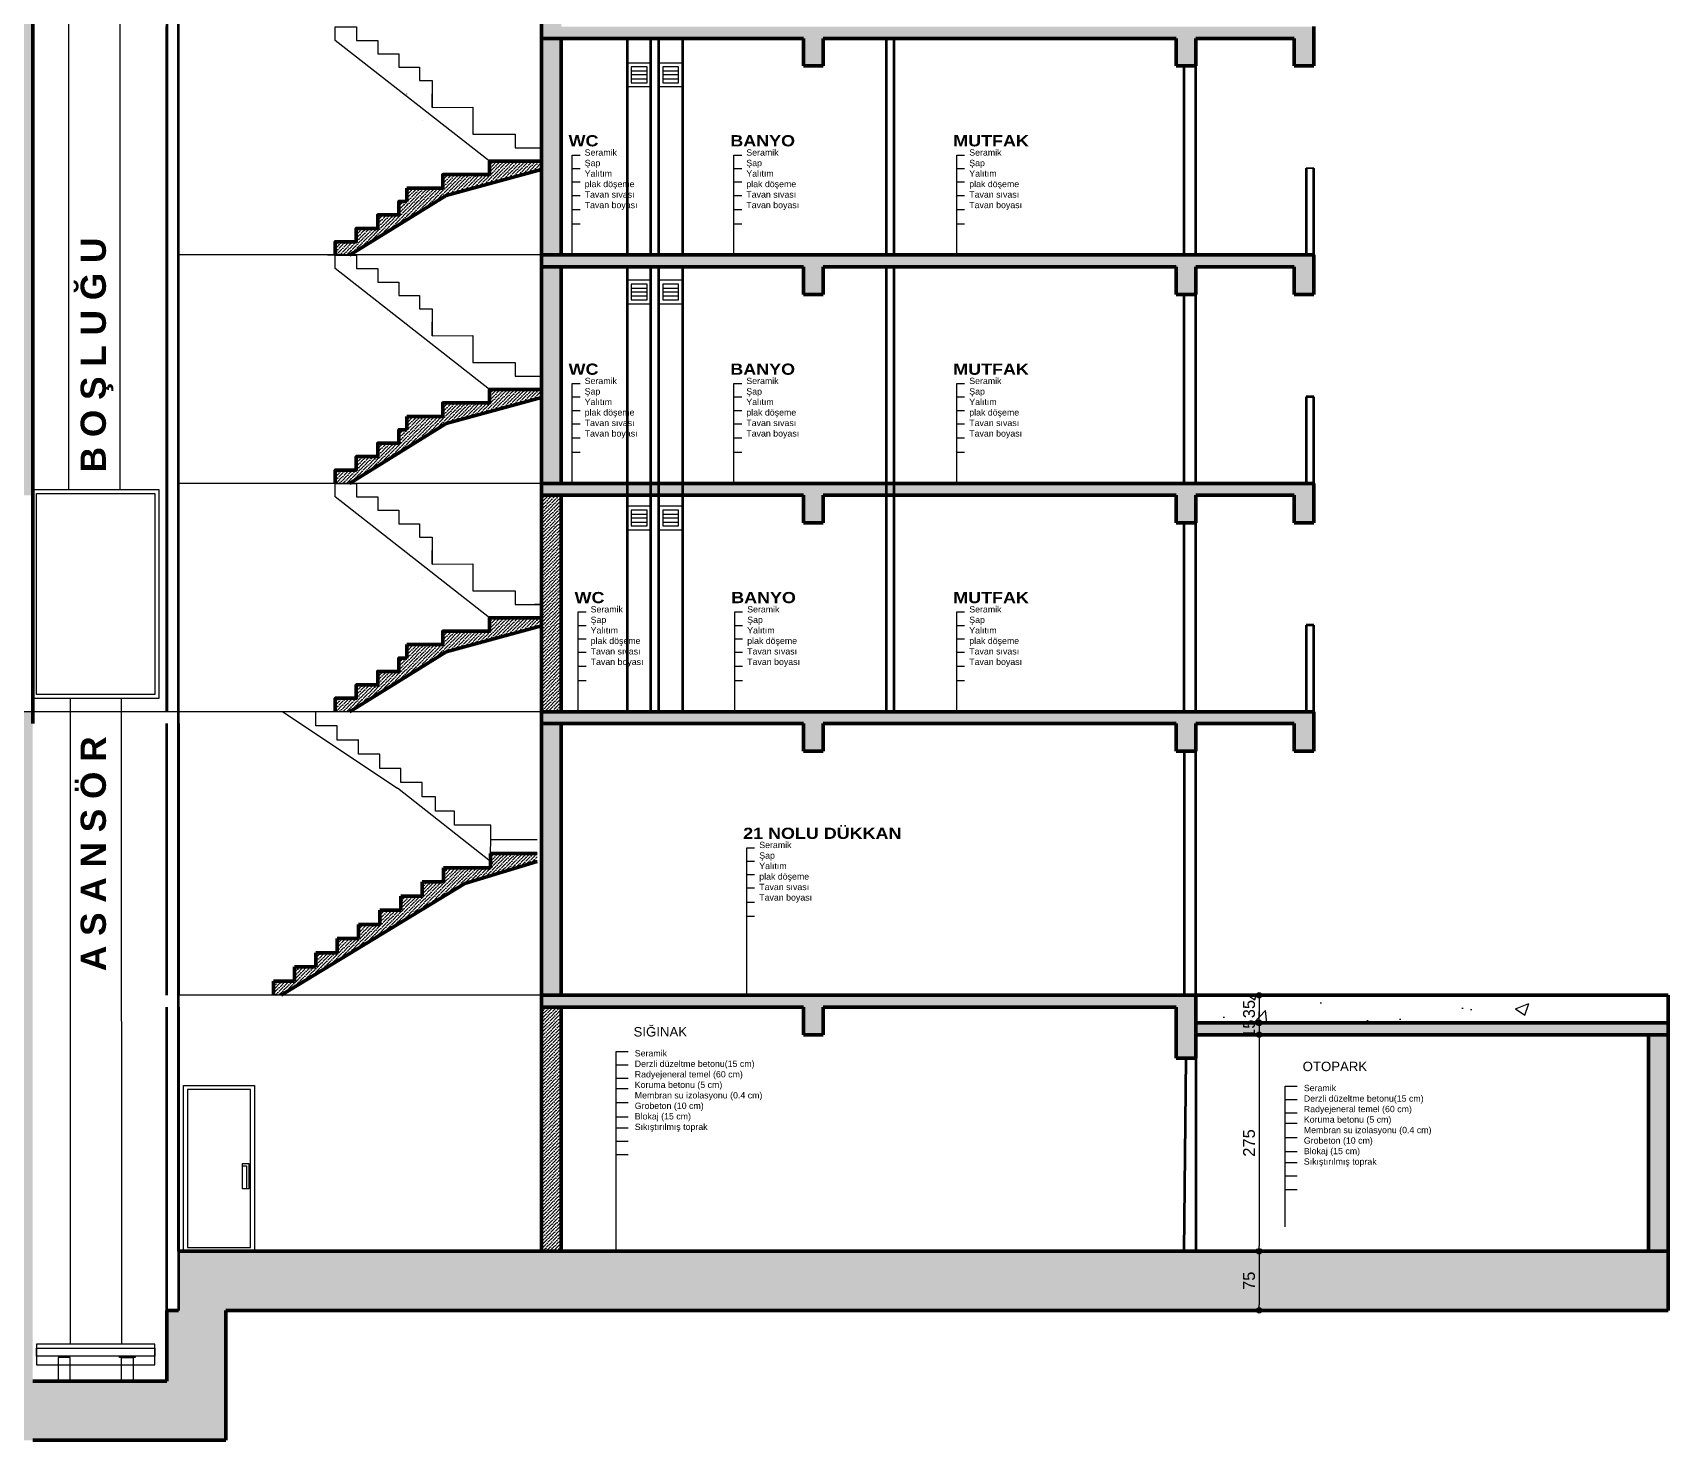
# Model space of a CAD drawing. Header units: millimetres. Extents: x 1250 to 4832, y 1604 to 4392.
# Drawn here: x 2755 to 4832, y 1604 to 3391 of the extents above; entities that cross this region are included whole.
import ezdxf

# ---------------------------------------------------------------- set-up
doc = ezdxf.new("R2010")
doc.units = ezdxf.units.MM
doc.linetypes.add('HIDDENX2', pattern=[19.05, 12.7, -6.35])
for name, color, linetype, lineweight in [('SEM_DUVAR1', 136, 'Continuous', 40), ('SEM_IC OLCU', 140, 'Continuous', 13), ('SEM_KAPI', 30, 'Continuous', 18), ('SEM_KOLON TARAMA1', 8, 'Continuous', 13), ('SEM_KOLON1', 244, 'Continuous', 60), ('SEM_MERDİVEN1', 15, 'Continuous', 13), ('SEM_TARAMA', 253, 'Continuous', 5), ('SEM_TEFRIS', 225, 'Continuous', 9), ('SEM_YAZI2', 53, 'Continuous', 9)]:
    doc.layers.add(name, color=color, linetype=linetype, lineweight=lineweight)
doc.styles.get("Standard").update_dxf_attribs({"font": 'arial.ttf'})
doc.dimstyles.new('1-50-2', dxfattribs={"dimtxt": 15, "dimasz": 7, "dimexe": 5, "dimexo": 5, "dimgap": 5, "dimtad": 1, "dimdec": 0, "dimtxsty": 'Standard', "dimblk": 'ORIGIN', "dimcen": 5, "dimdle": 7, "dimclrd": 256, "dimclre": 256, "dimclrt": 256, "dimadec": 0, "dimazin": 0, "dimtfac": 1, "dimtdec": 0, "dimtix": 1, "dimtmove": 0, "dimatfit": 3, "dimldrblk": 'ORIGIN', "dimfxl": 1, "dimlwd": -1, "dimlwe": -1, "dimarcsym": 0})
pattern_1 = [(45, (0, 345), (1.683798, 6.173926), [7.9375, -1.5875, 0, -1.5875])]
pattern_2 = [(45, (0, 289.85), (1.683798, 6.173926), [7.9375, -1.5875, 0, -1.5875])]
pattern_3 = [(45, (0, 579.7), (1.683798, 6.173926), [7.9375, -1.5875, 0, -1.5875])]

# ---------------------------------------------------------------- blocks, each defined once
blk = doc.blocks.new('_Origin')
at = {"color": 0, "linetype": 'ByBlock', "lineweight": -2}
blk.add_line((0, 0), (-1, 0), dxfattribs=at)
blk.add_circle((0, 0), 0.5, dxfattribs=at)
blk = doc.blocks.new('*D146')
at = {"layer": 'Defpoints', "color": 0, "transparency": 16777216}
for p in [(4289.2, 2169.1), (4289.2, 2134.1), (4312.3, 2134.1)]:
    blk.add_point(p, dxfattribs=at)
at = {"layer": 'SEM_IC OLCU', "transparency": 16777216}
for p, q in [((4294.2, 2169.1), (4317.3, 2169.1)), ((4312.3, 2162.1), (4312.3, 2141.1)), ((4294.2, 2134.1), (4317.3, 2134.1))]:
    blk.add_line(p, q, dxfattribs=at)
at = {"layer": 'SEM_IC OLCU', "transparency": 16777216, "xscale": 7, "yscale": 7, "zscale": 7}
for p, rotation in [((4312.3, 2169.1), 90), ((4312.3, 2134.1), 270)]:
    blk.add_blockref('_Origin', p, dxfattribs=dict(at, rotation=rotation))
at = {"layer": 'SEM_IC OLCU', "transparency": 16777216, "insert": (4299.6, 2151.6), "char_height": 15, "attachment_point": 5, "rotation": 90}
blk.add_mtext('35', dxfattribs=at)
blk = doc.blocks.new('*D147')
at = {"layer": 'Defpoints', "color": 0, "transparency": 16777216}
for p in [(4289.2, 2134.1), (4312.3, 2119.1), (4312.3, 2119.1)]:
    blk.add_point(p, dxfattribs=at)
at = {"layer": 'SEM_IC OLCU', "transparency": 16777216}
for p, q in [((4312.3, 2141.1), (4312.3, 2148.1)), ((4294.2, 2134.1), (4317.3, 2134.1)), ((4312.3, 2134.1), (4312.3, 2119.1)), ((4312.3, 2112.1), (4312.3, 2105.1))]:
    blk.add_line(p, q, dxfattribs=at)
at = {"layer": 'SEM_IC OLCU', "transparency": 16777216, "xscale": 7, "yscale": 7, "zscale": 7}
for p, rotation in [((4312.3, 2134.1), 270), ((4312.3, 2119.1), 90)]:
    blk.add_blockref('_Origin', p, dxfattribs=dict(at, rotation=rotation))
at = {"layer": 'SEM_IC OLCU', "transparency": 16777216, "insert": (4299.6, 2126.6), "char_height": 15, "attachment_point": 5, "rotation": 90}
blk.add_mtext('15', dxfattribs=at)
blk = doc.blocks.new('*D148')
at = {"layer": 'Defpoints', "color": 0, "transparency": 16777216}
for p in [(4312.3, 2119.1), (4312.3, 1844.1), (4312.3, 1844.1)]:
    blk.add_point(p, dxfattribs=at)
at = {"layer": 'SEM_IC OLCU', "transparency": 16777216}
blk.add_line((4312.3, 2112.1), (4312.3, 1851.1), dxfattribs=at)
at = {"layer": 'SEM_IC OLCU', "transparency": 16777216, "xscale": 7, "yscale": 7, "zscale": 7}
for p, rotation in [((4312.3, 2119.1), 90), ((4312.3, 1844.1), 270)]:
    blk.add_blockref('_Origin', p, dxfattribs=dict(at, rotation=rotation))
at = {"layer": 'SEM_IC OLCU', "transparency": 16777216, "insert": (4299.6, 1981.6), "char_height": 15, "attachment_point": 5, "rotation": 90}
blk.add_mtext('275', dxfattribs=at)
blk = doc.blocks.new('*D149')
at = {"layer": 'Defpoints', "color": 0, "transparency": 16777216}
for p in [(4312.3, 1844.1), (4312.3, 1769.1), (4312.3, 1769.1)]:
    blk.add_point(p, dxfattribs=at)
at = {"layer": 'SEM_IC OLCU', "transparency": 16777216}
blk.add_line((4312.3, 1837.1), (4312.3, 1776.1), dxfattribs=at)
at = {"layer": 'SEM_IC OLCU', "transparency": 16777216, "xscale": 7, "yscale": 7, "zscale": 7}
for p, rotation in [((4312.3, 1844.1), 90), ((4312.3, 1769.1), 270)]:
    blk.add_blockref('_Origin', p, dxfattribs=dict(at, rotation=rotation))
at = {"layer": 'SEM_IC OLCU', "transparency": 16777216, "insert": (4299.6, 1806.6), "char_height": 15, "attachment_point": 5, "rotation": 90}
blk.add_mtext('75', dxfattribs=at)
blk = doc.blocks.new('havalandırma kutusu')
at = {"layer": 'SEM_TEFRIS'}
for p, q in [((3514.9, 4292), (3535, 4292)), ((3535, 4287), (3515, 4287)), ((3515, 4282), (3535, 4282))]:
    blk.add_line(p, q, dxfattribs=at)
for points in [[(3510, 4272), (3540, 4272), (3540, 4302), (3510, 4302)], [(3515, 4277), (3535, 4277), (3535, 4297), (3515, 4297)]]:
    blk.add_lwpolyline(points, close=True, dxfattribs=at)

msp = doc.modelspace()

# ---------------------------------------------------------------- hatches: boundary and pattern name
at = {"layer": 'SEM_KOLON TARAMA1'}
h = msp.add_hatch(dxfattribs=at)
h.set_pattern_fill('ANSI36', color=256)
h.paths.add_polyline_path([(2754.8, 2514.1), (2729.8, 2514.1), (2729.8, 2169.1), (2754.8, 2169.1)])
h.paths.add_polyline_path([(2754.8, 2529.1), (2730, 2529.1), (1450, 2529.1), (1300, 2529.1), (1300, 2479.1), (1325, 2479.1), (1325, 2514.1), (1450, 2514.1), (1450, 2479.1), (1465, 2479.1), (1475, 2479.1), (1475, 2514.1), (2108, 2514.1), (2108, 2479.1), (2133, 2479.1), (2133, 2514.1), (2730, 2514.1), (2754.8, 2514.1)])
h.paths.add_polyline_path([(2133, 2804.1), (2754.8, 2804.1), (2754.8, 2811.1), (2754.8, 2819.1), (1450, 2819.1), (1300, 2819.1), (1300, 2769.1), (1325, 2769.1), (1325, 2804.1), (1450, 2804.1), (1450, 2769.1), (1475, 2769.1), (1475, 2804.1), (2108, 2804.1), (2108, 2769.1), (2133, 2769.1)])
h.paths.add_polyline_path([(2133, 3094.1), (2754.8, 3094.1), (2754.8, 3109.1), (1450, 3109.1), (1300, 3109.1), (1300, 3059.1), (1325, 3059.1), (1325, 3094.1), (1450, 3094.1), (1450, 3059.1), (1475, 3059.1), (1475, 3094.1), (2108, 3094.1), (2108, 3059.1), (2133, 3059.1)])
h.paths.add_polyline_path([(2133, 3384.1), (2754.8, 3384.1), (2754.8, 3399.1), (1300, 3399.1), (1300, 3349.1), (1325, 3349.1), (1325, 3384.1), (1450, 3384.1), (1450, 3349.1), (1465, 3349.1), (1475, 3349.1), (1475, 3384.1), (2108, 3384.1), (2108, 3349.1), (2133, 3349.1)])
h.paths.add_polyline_path([(2133, 3674.1), (2754.8, 3674.1), (2754.8, 3689.1), (1450, 3689.1), (1300, 3689.1), (1300, 3639.1), (1325, 3639.1), (1325, 3674.1), (1450, 3674.1), (1450, 3639.1), (1465, 3639.1), (1475, 3639.1), (1475, 3674.1), (2108, 3674.1), (2108, 3639.1), (2133, 3639.1)])
h.paths.add_polyline_path([(2133, 3964.1), (2754.8, 3964.1), (2754.8, 3979.1), (1450, 3979.1), (1300, 3979.1), (1265, 3979.1), (1265, 4059.1), (1250, 4059.1), (1250, 3979.1), (1250, 3964.1), (1300, 3964.1), (1300, 3929.1), (1325, 3929.1), (1325, 3964.1), (1450, 3964.1), (1450, 3929.1), (1465, 3929.1), (1475, 3929.1), (1475, 3964.1), (2108, 3964.1), (2108, 3929.1), (2133, 3929.1)])
h.paths.add_polyline_path([(2754.8, 3964.1), (2730, 3964.1), (2730, 3689.1), (2754.8, 3689.1)])
h.paths.add_polyline_path([(2754.8, 4069.1), (2754.9, 4069.1), (2754.8, 4084.1), (2754.9, 4084.1), (2755, 4358.1), (2755, 4363.1), (3401, 4363.1), (3401, 3979.1), (3426, 3979.1), (3426, 4328.1), (3426, 4363.1), (3441, 4363.1), (3441, 4378.1), (3426, 4378.1), (3401, 4378.1), (2715, 4378.1), (2715, 4363.1), (2730, 4363.1), (2730, 4358.1), (2730, 3979.1), (2754.8, 3979.1)])
h.paths.add_polyline_path([(2754.8, 3674.1), (2730, 3674.1), (2730, 3399.1), (2754.8, 3399.1)])
h.paths.add_polyline_path([(2754.8, 3094.1), (2730, 3094.1), (2730, 2819.1), (2754.8, 2819.1)])
h.paths.add_polyline_path([(2754.8, 3384.1), (2730, 3384.1), (2730, 3109.1), (2754.8, 3109.1)])
h.paths.add_polyline_path([(3426, 3384.1), (3401, 3384.1), (3401, 3109.1), (3426, 3109.1)])
h.paths.add_polyline_path([(3426, 3674.1), (3401, 3674.1), (3401, 3399.1), (3426, 3399.1)])
h.paths.add_polyline_path([(3426, 3094.1), (3401, 3094.1), (3401, 2819.1), (3426, 2819.1)])
h.paths.add_polyline_path([(3758.8, 3094.1), (4207, 3094.1), (4207, 3059.1), (4232, 3059.1), (4232, 3094.1), (4357, 3094.1), (4357, 3059.1), (4382, 3059.1), (4382, 3109.1), (4232, 3109.1), (3401, 3109.1), (3401, 3094.1), (3426, 3094.1), (3733.8, 3094.1), (3733.8, 3059.1), (3758.8, 3059.1)])
h.paths.add_polyline_path([(3758.8, 3384.1), (4207, 3384.1), (4207, 3349.1), (4232, 3349.1), (4232, 3384.1), (4357, 3384.1), (4357, 3349.1), (4382, 3349.1), (4382, 3399.1), (3401, 3399.1), (3401, 3384.1), (3426, 3384.1), (3733.8, 3384.1), (3733.8, 3349.1), (3758.8, 3349.1)])
h.paths.add_polyline_path([(3758.8, 2804.1), (3839, 2804.1), (3839, 2819.1), (3580, 2819.1), (3580, 2804.1), (3733.8, 2804.1), (3733.8, 2769.1), (3758.8, 2769.1)])
h.paths.add_polyline_path([(4382, 2529.1), (4232, 2529.1), (3401, 2529.1), (3401, 2514.1), (3733.8, 2514.1), (3733.8, 2479.1), (3758.8, 2479.1), (3758.8, 2514.1), (3839, 2514.1), (4207, 2514.1), (4207, 2479.1), (4232, 2479.1), (4232, 2514.1), (4357, 2514.1), (4357, 2479.1), (4382, 2479.1)])
h.paths.add_polyline_path([(3540, 2819.1), (3510, 2819.1), (3510, 2804.1), (3540, 2804.1)])
h.paths.add_polyline_path([(3580, 2819.1), (3550, 2819.1), (3550, 2804.1), (3580, 2804.1)])
h.paths.add_polyline_path([(3550, 2819.1), (3540, 2819.1), (3540, 2804.1), (3550, 2804.1)])
h.paths.add_polyline_path([(3510, 2819.1), (3401, 2819.1), (3401, 2804.1), (3510, 2804.1)])
h.paths.add_polyline_path([(4382, 2819.1), (4232, 2819.1), (3849, 2819.1), (3849, 2804.1), (4207, 2804.1), (4207, 2769.1), (4232, 2769.1), (4232, 2804.1), (4357, 2804.1), (4357, 2769.1), (4382, 2769.1)])
h.paths.add_polyline_path([(3849, 2819.1), (3839, 2819.1), (3839, 2804.1), (3849, 2804.1)])
h.paths.add_polyline_path([(4382, 3689.1), (4232, 3689.1), (3401, 3689.1), (3401, 3674.1), (3426, 3674.1), (3733.8, 3674.1), (3733.8, 3639.1), (3758.8, 3639.1), (3758.8, 3674.1), (3889.7, 3674.1), (4207, 3674.1), (4207, 3639.1), (4217, 3639.1), (4232, 3639.1), (4232, 3674.1), (4357, 3674.1), (4357, 3639.1), (4382, 3639.1)])
h.paths.add_polyline_path([(3758.8, 3964.1), (4207, 3964.1), (4207, 3929.1), (4232, 3929.1), (4232, 3964.1), (4357, 3964.1), (4357, 3929.1), (4382, 3929.1), (4382, 3964.1), (4432, 3964.1), (4432, 3979.1), (4432, 4059.1), (4417, 4059.1), (4417, 3979.1), (4382, 3979.1), (4232, 3979.1), (3401, 3979.1), (3401, 3964.1), (3733.8, 3964.1), (3733.8, 3929.1), (3758.8, 3929.1)])
h.paths.add_polyline_path([(2133, 2154.1), (2754.8, 2154.1), (2754.8, 2169.1), (2729.8, 2169.1), (1475, 2169.1), (1450, 2169.1), (1450, 2154.1), (2108, 2154.1), (2108, 2119.1), (2133, 2119.1)])
h.paths.add_polyline_path([(2754.8, 2154.1), (2729.8, 2154.1), (2729.8, 1769.1), (2754.8, 1769.1), (2754.8, 1842.9)])
h.paths.add_polyline_path([(2729.8, 1844.1), (1450, 1844.1), (1450, 1769.1), (2679.8, 1769.1), (2679.8, 1604.1), (2754.8, 1604.1), (2865, 1604.1), (3000, 1604.1), (3000, 1769.1), (3401, 1769.1), (3476, 1769.1), (4832, 1769.1), (4832, 1844.1), (4807, 1844.1), (3401, 1844.1), (2940, 1844.1), (2940, 1769.1), (2925, 1769.1), (2925, 1679.1), (2865, 1679.1), (2754.8, 1679.1), (2754.8, 1769.1), (2729.8, 1769.1)])
h.paths.add_polyline_path([(3426, 2514.1), (3401, 2514.1), (3401, 2169.1), (3426, 2169.1)])
h = msp.add_hatch(dxfattribs=at)
h.set_pattern_fill('ANSI36', color=256)
h.set_pattern_definition(pattern_3)
h.paths.add_polyline_path([(3401, 3217.8), (3401, 3228.2), (3335, 3228.2), (3335, 3211.1), (3275.6, 3211.1), (3275.6, 3194.1), (3246.1, 3194.1), (3246.1, 3177), (3219.9, 3177), (3219.9, 3160), (3193, 3160), (3193, 3142.9), (3165.8, 3142.9), (3165.8, 3125.9), (3139, 3125.9), (3139, 3108.8), (3157.2, 3108.8), (3279.7, 3184.8)])
h = msp.add_hatch(dxfattribs=at)
h.set_pattern_fill('ANSI36', color=256)
h.set_pattern_definition(pattern_3)
h.paths.add_polyline_path([(3250, 3194.1), (3246.1, 3194.1), (3230, 3194.1), (3230, 3177), (3230, 3154), (3250, 3166.4)])
h = msp.add_hatch(dxfattribs=at)
h.set_pattern_fill('ANSI36', color=256)
h.set_pattern_definition(pattern_2)
h.paths.add_polyline_path([(3401, 2928), (3401, 2938.3), (3335, 2938.3), (3335, 2921.3), (3275.6, 2921.3), (3275.6, 2904.2), (3246.1, 2904.2), (3246.1, 2887.2), (3219.9, 2887.2), (3219.9, 2870.1), (3193, 2870.1), (3193, 2853.1), (3165.8, 2853.1), (3165.8, 2836), (3139, 2836), (3139, 2819), (3157.2, 2819), (3279.7, 2895)])
h = msp.add_hatch(dxfattribs=at)
h.set_pattern_fill('ANSI36', color=256)
h.set_pattern_definition(pattern_2)
h.paths.add_polyline_path([(3250, 2904.2), (3246.1, 2904.2), (3230, 2904.2), (3230, 2887.2), (3230, 2864.1), (3250, 2876.5)])
h = msp.add_hatch(dxfattribs=at)
h.set_pattern_fill('ANSI36', color=256)
h.paths.add_polyline_path([(3426, 2804.1), (3401, 2804.1), (3401, 2529.1), (3426, 2529.1)])
h = msp.add_hatch(dxfattribs=at)
h.set_pattern_fill('ANSI36', color=256)
h.paths.add_polyline_path([(3401, 2638.1), (3401, 2648.5), (3335, 2648.5), (3335, 2631.4), (3275.6, 2631.4), (3275.6, 2614.4), (3246.1, 2614.4), (3246.1, 2597.3), (3219.9, 2597.3), (3219.9, 2580.3), (3193, 2580.3), (3193, 2563.2), (3165.8, 2563.2), (3165.8, 2546.2), (3139, 2546.2), (3139, 2529.1), (3157.2, 2529.1), (3279.7, 2605.1)])
h = msp.add_hatch(dxfattribs=at)
h.set_pattern_fill('ANSI36', color=256)
h.paths.add_polyline_path([(3250, 2614.4), (3246.1, 2614.4), (3230, 2614.4), (3230, 2597.3), (3230, 2574.3), (3250, 2586.7)])
h = msp.add_hatch(dxfattribs=at)
h.set_pattern_fill('ANSI36', color=256)
h.paths.add_polyline_path([(3395.4, 2339.1), (3395.4, 2349.1), (3336.3, 2349.1), (3336.3, 2331.1), (3290.5, 2331.1), (3290.5, 2303.2), (3303.5, 2311.1)])
h.paths.add_polyline_path([(3290.5, 2331.1), (3276.5, 2331.1), (3276.5, 2313.1), (3249.5, 2313.1), (3249.5, 2295.1), (3222.5, 2295.1), (3222.5, 2277.1), (3195.5, 2277.1), (3195.5, 2259.1), (3168.5, 2259.1), (3168.5, 2241.1), (3141.5, 2241.1), (3141.5, 2223.1), (3114.5, 2223.1), (3114.5, 2205.1), (3087.5, 2205.1), (3087.5, 2187.1), (3060.5, 2187.1), (3060.5, 2169.1), (3070.5, 2169.1), (3290.5, 2303.2)])
h = msp.add_hatch(dxfattribs=at)
h.set_pattern_fill('ANSI36', color=256)
h.set_pattern_definition(pattern_1)
h.paths.add_polyline_path([(4232, 2169.1), (4207, 2169.1), (3426, 2169.1), (3426, 2154.1), (3733.8, 2154.1), (3733.8, 2119.1), (3758.8, 2119.1), (3758.8, 2154.1), (4207, 2154.1), (4207, 2089.1), (4232, 2089.1), (4232, 2154.1)])
h.paths.add_polyline_path([(3426, 2169.1), (3401, 2169.1), (3401, 2154.1), (3426, 2154.1)])
h = msp.add_hatch(dxfattribs=at)
h.set_pattern_fill('ANSI36', color=256)
h.set_pattern_definition(pattern_1)
h.paths.add_polyline_path([(4832, 2134.1), (4807, 2134.1), (4232, 2134.1), (4232, 2119.1), (4832, 2119.1)])
h.paths.add_polyline_path([(4832, 2119.1), (4807, 2119.1), (4807, 1844.1), (4832, 1844.1)])
h.paths.add_polyline_path([(1475, 2154.1), (1450, 2154.1), (1450, 1844.1), (1475, 1844.1)])
h = msp.add_hatch(dxfattribs=at)
h.set_pattern_fill('ANSI36', color=256)
h.paths.add_polyline_path([(3426, 2154.1), (3401, 2154.1), (3401, 1844.1), (3426, 1844.1)])
at = {"layer": 'SEM_TARAMA', "linetype": 'HIDDENX2', "transparency": 33554633}
h = msp.add_hatch(dxfattribs=at)
h.set_pattern_fill('AR-CONC', color=256, scale=0.94)
h.set_pattern_definition([(50, (0, 345), (171.2536, -14.9827), [17.907, -196.977]), (355, (0, 345), (-33.129, 179.5934), [14.3256, -157.582]), (100.4514, (14.27, 343.75), (138.125, 164.6107), [15.2186, -167.405]), (46.184, (0, 392.75), (254.814, -39.52), [26.86, -295.466]), (96.6356, (21.23, 389.46), (223.16, 232.58), [22.828, -251.107]), (351.184, (0, 392.75), (223.16, 232.58), [21.488, -236.372]), (21, (23.88, 380.81), (142.5175, -96.1293), [17.907, -196.977]), (326, (23.88, 380.81), (58.094, 173.1367), [14.3256, -157.5816]), (71.4514, (35.75, 372.8), (200.6114, 77.0074), [15.2186, -167.4045]), (37.5, (0, 345), (2.9033, 79.48174), [0, -155.6715, 0, -159.9692, 0, -158.1785]), (7.5, (0, 345), (62.8105, 94.1697), [0, -91.2063, 0, -152.0901, 0, -60.2869]), (327.5, (-53.243, 345), (127.45516, -5.385), [0, -59.69, 0, -186.2328, 0, -247.1166]), (317.5, (-77.12, 345), (139.2414, 23.901), [0, -77.597, 0, -123.6777, 0, -175.4886])])
h.paths.add_polyline_path([(4232, 2169.1), (4232, 2134.1), (4807, 2134.1), (4832, 2134.1), (4832, 2169.1)])

# ---------------------------------------------------------------- linework, layer by layer
for p, q in [((4382, 3219.1), (4372, 3219.1)), ((2925, 1769.1), (2940, 1769.1)), ((2940, 1769.1), (2925, 1769.1)), ((2925, 1769.1), (2940, 1769.1)), ((2925, 1769.1), (2940, 1769.1)), ((3401, 1769.1), (3426, 1769.1))]:
    msp.add_line(p, q)
at = {"layer": 'SEM_DUVAR1'}
for p, q in [((2925, 4363.1), (2925, 2529.1)), ((2940, 2529.1), (2940, 4363.1)), ((2925, 2529.1), (2925, 3399.1)), ((2925, 3109.1), (2925, 3384.1)), ((2940, 3109.1), (2940, 3384.1)), ((3510, 3109.1), (3510, 3384.1)), ((3540, 3109.1), (3540, 3384.1)), ((3550, 3109.1), (3550, 3384.1)), ((3580, 3384.1), (3580, 3109.1)), ((3839, 3109.1), (3839, 3384.1)), ((3849, 3109.1), (3849, 3384.1)), ((4217, 3109.1), (4217, 3349.1)), ((4232, 3109.1), (4232, 3349.1)), ((4372, 3219.1), (4372, 3109.1)), ((4382, 3109.1), (4382, 3219.1)), ((2925, 2819.1), (2925, 3094.1)), ((2940, 2819.1), (2940, 3094.1)), ((3510, 2529.1), (3510, 3094.1)), ((3540, 2529.1), (3540, 3094.1)), ((3550, 2529.1), (3550, 3094.1)), ((3580, 3094.1), (3580, 2529.1)), ((3839, 2529.1), (3839, 3094.1)), ((3849, 2529.1), (3849, 3094.1)), ((4217, 2819.1), (4217, 3059.1)), ((4232, 2819.1), (4232, 3059.1)), ((4382, 2929.1), (4372, 2929.1)), ((4372, 2929.1), (4372, 2819.1)), ((4382, 2819.1), (4382, 2929.1)), ((2925, 2529.1), (2925, 2804.1)), ((2940, 2529.1), (2940, 2804.1)), ((4217, 2529.1), (4217, 2769.1)), ((4232, 2529.1), (4232, 2769.1)), ((4382, 2639.1), (4372, 2639.1)), ((4372, 2639.1), (4372, 2529.1)), ((4382, 2529.1), (4382, 2639.1)), ((2925, 2169.1), (2925, 2514.1)), ((2940, 1844.1), (2940, 2529.1)), ((2940, 2514.1), (2940, 2169.1)), ((4217, 2479.1), (4217, 2169.1)), ((4232, 2169.1), (4232, 2479.1)), ((2925, 1769.1), (2925, 2154.1)), ((2940, 2154.1), (2940, 1769.1)), ((2940, 2154.1), (2940, 1769.1)), ((4807, 2119.1), (4807, 1844.1)), ((4217, 1844.1), (4219.5, 2089.1)), ((4232, 2089.1), (4232, 1844.1))]:
    msp.add_line(p, q, dxfattribs=at)
at = {"layer": 'SEM_KAPI', "elevation": 0}
for points in [[(3036.4, 1844.1), (2946.4, 1844.1), (2946.4, 2054.4), (3036.4, 2054.4)], [(3031.4, 1849.1), (3031.4, 2049.4), (2951.4, 2049.4), (2951.4, 1849.1)], [(3029.4, 1923.4), (3021.4, 1923.4), (3021.4, 1955.4), (3029.4, 1955.4)]]:
    msp.add_lwpolyline(points, close=True, dxfattribs=at)
msp.add_lwpolyline([(3021.4, 1952.4), (3026.4, 1952.4), (3026.4, 1923.4)], dxfattribs=at)
at = {"layer": 'SEM_KOLON1'}
for p, q in [((3401, 4363.1), (3401, 2514.1)), ((2754.8, 3979.1), (2754.8, 2529.1)), ((4382, 3399.1), (4382, 3349.1)), ((3733.8, 3384.1), (3401, 3384.1)), ((3401, 3109.1), (3401, 3384.1)), ((3426, 3109.1), (3426, 3384.1)), ((3733.8, 3384.1), (3733.8, 3349.1)), ((4207, 3384.1), (3758.8, 3384.1)), ((3758.8, 3349.1), (3758.8, 3384.1)), ((4207, 3349.1), (4207, 3384.1)), ((4232, 3384.1), (4232, 3349.1)), ((4357, 3384.1), (4232, 3384.1)), ((4357, 3349.1), (4357, 3384.1)), ((3733.8, 3349.1), (3758.8, 3349.1)), ((4232, 3349.1), (4207, 3349.1)), ((4232, 3349.1), (4217, 3349.1)), ((4382, 3349.1), (4357, 3349.1)), ((3279.7, 3184.8), (3401, 3217.8)), ((3157.2, 3108.8), (3279.7, 3184.8)), ((3246.1, 3194.1), (3230, 3194.1)), ((3230, 3194.1), (3230, 3177)), ((3401, 3109.1), (4232, 3109.1)), ((4232, 3109.1), (4382, 3109.1)), ((4382, 3109.1), (4382, 3059.1)), ((3733.8, 3094.1), (3401, 3094.1)), ((3401, 2819.1), (3401, 3094.1)), ((3426, 2819.1), (3426, 3094.1)), ((3733.8, 3094.1), (3733.8, 3059.1)), ((4207, 3094.1), (3758.8, 3094.1)), ((3758.8, 3059.1), (3758.8, 3094.1)), ((4207, 3059.1), (4207, 3094.1)), ((4232, 3094.1), (4232, 3059.1)), ((4357, 3094.1), (4232, 3094.1)), ((4357, 3059.1), (4357, 3094.1)), ((3733.8, 3059.1), (3758.8, 3059.1)), ((4232, 3059.1), (4207, 3059.1)), ((4232, 3059.1), (4217, 3059.1)), ((4382, 3059.1), (4357, 3059.1)), ((3279.7, 2895), (3401, 2928)), ((3157.2, 2819), (3279.7, 2895)), ((3246.1, 2904.2), (3230, 2904.2)), ((3230, 2904.2), (3230, 2887.2)), ((3401, 2819.1), (4232, 2819.1)), ((3733.8, 2804.1), (3401, 2804.1)), ((3401, 2529.1), (3401, 2804.1)), ((3426, 2529.1), (3426, 2804.1)), ((3733.8, 2804.1), (3733.8, 2769.1)), ((4207, 2804.1), (3758.8, 2804.1)), ((3758.8, 2769.1), (3758.8, 2804.1)), ((4207, 2769.1), (4207, 2804.1)), ((4232, 2819.1), (4382, 2819.1)), ((4232, 2804.1), (4232, 2769.1)), ((4357, 2804.1), (4232, 2804.1)), ((4357, 2769.1), (4357, 2804.1)), ((4382, 2819.1), (4382, 2769.1)), ((3733.8, 2769.1), (3758.8, 2769.1)), ((4232, 2769.1), (4207, 2769.1)), ((4382, 2769.1), (4357, 2769.1)), ((3279.7, 2605.1), (3401, 2638.1)), ((3157.2, 2529.1), (3279.7, 2605.1)), ((3246.1, 2614.4), (3230, 2614.4)), ((3230, 2614.4), (3230, 2597.3)), ((2754.8, 2529.1), (2754.8, 2514.1)), ((3401, 2529.1), (4232, 2529.1)), ((3401, 2529.1), (3401, 1844.1)), ((3733.8, 2514.1), (3401, 2514.1)), ((3401, 2169.1), (3401, 2514.1)), ((3426, 2514.1), (3426, 2169.1)), ((3550, 2514.1), (3733.8, 2514.1)), ((3733.8, 2514.1), (3733.8, 2479.1)), ((4207, 2514.1), (3758.8, 2514.1)), ((3758.8, 2479.1), (3758.8, 2514.1)), ((3758.8, 2514.1), (3839, 2514.1)), ((4207, 2479.1), (4207, 2514.1)), ((4232, 2529.1), (4382, 2529.1)), ((4232, 2514.1), (4232, 2479.1)), ((4357, 2514.1), (4232, 2514.1)), ((4357, 2479.1), (4357, 2514.1)), ((4382, 2529.1), (4382, 2479.1)), ((3733.8, 2479.1), (3758.8, 2479.1)), ((4232, 2479.1), (4207, 2479.1)), ((4232, 2479.1), (4217, 2479.1)), ((4382, 2479.1), (4357, 2479.1)), ((3336.3, 2331.1), (3336.3, 2349.1)), ((3336.3, 2331.1), (3336.3, 2349.1)), ((3336.3, 2349.1), (3395.4, 2349.1)), ((3276.5, 2313.1), (3276.5, 2331.1)), ((3276.5, 2313.1), (3276.5, 2331.1)), ((3276.5, 2331.1), (3336.3, 2331.1)), ((3395.4, 2339.1), (3303.5, 2311.1)), ((3070.5, 2169.1), (3303.5, 2311.1)), ((3249.5, 2295.1), (3249.5, 2313.1)), ((3249.5, 2295.1), (3249.5, 2313.1)), ((3249.5, 2313.1), (3276.5, 2313.1)), ((3222.5, 2277.1), (3222.5, 2295.1)), ((3222.5, 2277.1), (3222.5, 2295.1)), ((3222.5, 2295.1), (3249.5, 2295.1)), ((3195.5, 2259.1), (3195.5, 2277.1)), ((3195.5, 2259.1), (3195.5, 2277.1)), ((3195.5, 2277.1), (3222.5, 2277.1)), ((3168.5, 2241.1), (3168.5, 2259.1)), ((3168.5, 2241.1), (3168.5, 2259.1)), ((3168.5, 2259.1), (3195.5, 2259.1)), ((3114.5, 2205.1), (3114.5, 2223.1)), ((3114.5, 2205.1), (3114.5, 2223.1)), ((3114.5, 2223.1), (3141.5, 2223.1)), ((3141.5, 2223.1), (3141.5, 2241.1)), ((3141.5, 2223.1), (3141.5, 2241.1)), ((3141.5, 2241.1), (3168.5, 2241.1)), ((3087.5, 2187.1), (3087.5, 2205.1)), ((3087.5, 2205.1), (3114.5, 2205.1)), ((3060.5, 2169.1), (3060.5, 2187.1)), ((3060.5, 2187.1), (3087.5, 2187.1)), ((4207, 2169.1), (3401, 2169.1)), ((3401, 2169.1), (3401, 2154.1)), ((4207, 2169.1), (4232, 2169.1)), ((4232, 2169.1), (4232, 2154.1)), ((4232, 2169.1), (4232, 2134.1)), ((4232, 2169.1), (4832, 2169.1)), ((4832, 2169.1), (4832, 2134.1)), ((3401, 1844.1), (3401, 2154.1)), ((3401, 2154.1), (3733.8, 2154.1)), ((3426, 2154.1), (3426, 1844.1)), ((3733.8, 2119.1), (3733.8, 2154.1)), ((4207, 2154.1), (3758.8, 2154.1)), ((3758.8, 2154.1), (3758.8, 2119.1)), ((4207, 2089.1), (4207, 2154.1)), ((4232, 2154.1), (4232, 2089.1)), ((3758.8, 2119.1), (3733.8, 2119.1)), ((4232, 2134.1), (4807, 2134.1)), ((4232, 2134.1), (4232, 2119.1)), ((4232, 2119.1), (4832, 2119.1)), ((4807, 2134.1), (4832, 2134.1)), ((4807, 1844.1), (4807, 2119.1)), ((4832, 2134.1), (4832, 2119.1)), ((4832, 2119.1), (4832, 1844.1)), ((4232, 2089.1), (4207, 2089.1)), ((2940, 1844.1), (3426, 1844.1)), ((4832, 1844.1), (3401, 1844.1)), ((4832, 1844.1), (4807, 1844.1)), ((4832, 1769.1), (4832, 1844.1)), ((2925, 1769.1), (2925, 1679.1)), ((2940, 1769.1), (2925, 1769.1)), ((3000, 1769.1), (3401, 1769.1)), ((3000, 1769.1), (3000, 1604.1)), ((3476, 1769.1), (3401, 1769.1)), ((3476, 1769.1), (4832, 1769.1)), ((2865, 1679.1), (2754.8, 1679.1)), ((2925, 1679.1), (2865, 1679.1)), ((2865, 1604.1), (2754.8, 1604.1)), ((3000, 1604.1), (2865, 1604.1))]:
    msp.add_line(p, q, dxfattribs=at)
for points in [[(3246.1, 3194.1), (3275.6, 3194.1), (3275.6, 3211.1), (3335, 3211.1), (3335, 3228.2), (3401, 3228.2)], [(3139, 3108.8), (3139, 3125.9), (3165.8, 3125.9), (3165.8, 3142.9), (3193, 3142.9), (3193, 3160), (3219.9, 3160), (3219.9, 3177), (3230, 3177)], [(3246.1, 2904.2), (3275.6, 2904.2), (3275.6, 2921.3), (3335, 2921.3), (3335, 2938.3), (3401, 2938.3)], [(3139, 2819), (3139, 2836), (3165.8, 2836), (3165.8, 2853.1), (3193, 2853.1), (3193, 2870.1), (3219.9, 2870.1), (3219.9, 2887.2), (3230, 2887.2)], [(3246.1, 2614.4), (3275.6, 2614.4), (3275.6, 2631.4), (3335, 2631.4), (3335, 2648.5), (3401, 2648.5)], [(3139, 2529.1), (3139, 2546.2), (3165.8, 2546.2), (3165.8, 2563.2), (3193, 2563.2), (3193, 2580.3), (3219.9, 2580.3), (3219.9, 2597.3), (3230, 2597.3)]]:
    msp.add_lwpolyline(points, dxfattribs=at)
at = {"layer": 'SEM_MERDİVEN1'}
for p, q in [((3139, 3381.6), (3139, 3398.7)), ((3335, 3228.2), (3139, 3381.6)), ((3193, 3347.5), (3193, 3347.5)), ((3230, 3313.4), (3230, 3313.6)), ((3230, 3313.4), (3230, 3313.6)), ((3262.3, 3313.6), (3262.3, 3296.4)), ((3262.3, 3296.4), (3262.3, 3313.6)), ((3262.3, 3296.4), (3313.7, 3296.6)), ((3313.7, 3296.6), (3313.8, 3262.3)), ((3250, 3279.3), (3250, 3279.4)), ((3313.8, 3262.3), (3367.7, 3262.3)), ((3367.7, 3262.3), (3367.7, 3245.2)), ((3367.7, 3245.2), (3401, 3245.2)), ((3246.1, 3194.1), (3230, 3194.1)), ((3230, 3194.1), (3230, 3177)), ((3401, 3109.1), (2940, 3109.1)), ((3139, 3108.8), (3129, 3108.8)), ((3129, 3108.8), (3129, 3108.8)), ((3139, 3091.8), (3139, 3108.8)), ((3335, 2938.3), (3139, 3091.8)), ((3193, 3057.7), (3193, 3057.7)), ((3230, 3023.6), (3230, 3023.7)), ((3230, 3023.6), (3230, 3023.7)), ((3262.3, 3023.7), (3262.3, 3006.6)), ((3262.3, 3006.6), (3262.3, 3023.7)), ((3262.3, 3006.6), (3313.7, 3006.8)), ((3313.7, 3006.8), (3313.8, 2972.4)), ((3250, 2989.5), (3250, 2989.5)), ((3313.8, 2972.4), (3367.7, 2972.4)), ((3367.7, 2972.4), (3367.7, 2955.4)), ((3367.7, 2955.4), (3401, 2955.4)), ((3246.1, 2904.2), (3230, 2904.2)), ((3230, 2904.2), (3230, 2887.2)), ((3401, 2819.1), (2940, 2819.1)), ((3139, 2819), (3129, 2819)), ((3129, 2819), (3129, 2819)), ((3139, 2801.9), (3139, 2819)), ((3335, 2648.5), (3139, 2801.9)), ((3193, 2767.8), (3193, 2767.8)), ((3230, 2733.7), (3230, 2733.9)), ((3230, 2733.7), (3230, 2733.9)), ((3262.3, 2733.9), (3262.3, 2716.7)), ((3262.3, 2716.7), (3262.3, 2733.9)), ((3262.3, 2716.7), (3313.7, 2716.9)), ((3313.7, 2716.9), (3313.8, 2682.6)), ((3250, 2699.6), (3250, 2699.7)), ((3313.8, 2682.6), (3367.7, 2682.6)), ((3367.7, 2682.6), (3367.7, 2665.5)), ((3367.7, 2665.5), (3401, 2665.5)), ((3401, 2665.5), (3392, 2665.5)), ((3401, 2648.5), (3401, 2665.5)), ((3401, 2648.5), (3335, 2648.5)), ((3246.1, 2614.4), (3230, 2614.4)), ((3230, 2614.4), (3230, 2597.3)), ((3426, 2529.1), (2730, 2529.1)), ((3072.5, 2529.1), (3218.2, 2432)), ((3114.5, 2529.1), (3087.5, 2529.1)), ((3114.5, 2511.1), (3114.5, 2529.1)), ((3141.5, 2511.1), (3114.5, 2511.1)), ((3141.5, 2493.1), (3141.5, 2511.1)), ((3168.5, 2493.1), (3141.5, 2493.1)), ((3168.5, 2475.1), (3168.5, 2494.1)), ((3168.5, 2475.1), (3168.5, 2493.1)), ((3195.5, 2475.1), (3168.5, 2475.1)), ((3195.5, 2457.1), (3195.5, 2475.1)), ((3222.5, 2457.1), (3195.5, 2457.1)), ((3222.5, 2439.1), (3222.5, 2457.1)), ((3336.3, 2339.1), (3218.2, 2432)), ((3249.5, 2439.1), (3222.5, 2439.1)), ((3249.5, 2421.1), (3249.5, 2439.1)), ((3266.5, 2421.1), (3249.5, 2421.1)), ((3266.5, 2403.1), (3266.5, 2421.1)), ((3290.5, 2403.1), (3266.5, 2403.1)), ((3290.5, 2385.1), (3290.5, 2403.1)), ((3336.5, 2385.1), (3290.5, 2385.1)), ((3336.5, 2367.1), (3336.5, 2385.1)), ((3336.5, 2367.1), (3336.5, 2385.1)), ((3336.3, 2349.1), (3336.5, 2367.1)), ((3336.5, 2367.1), (3395.4, 2367.1)), ((3087.5, 2187.1), (3087.5, 2205.1)), ((3401, 2169.1), (2940, 2169.1)), ((3401, 2024.1), (3401, 2014.1)), ((3066.1, 1844.1), (3076.1, 1844.1))]:
    msp.add_line(p, q, dxfattribs=at)
for points in [[(3139, 3381.6), (3139, 3398.7), (3166, 3398.7), (3166, 3381.6)], [(3166, 3381.6), (3193, 3381.6), (3193, 3364.6)], [(3193, 3364.6), (3220, 3364.6), (3220, 3347.5)], [(3220, 3347.5), (3246.1, 3347.5), (3246.1, 3330.5)], [(3246.1, 3330.5), (3262.3, 3330.5), (3262.3, 3313.6)], [(3139, 3091.8), (3139, 3108.8), (3166, 3108.8), (3166, 3091.8)], [(3166, 3091.8), (3193, 3091.8), (3193, 3074.7)], [(3193, 3074.7), (3220, 3074.7), (3220, 3057.7)], [(3220, 3057.7), (3246.1, 3057.7), (3246.1, 3040.6)], [(3246.1, 3040.6), (3262.3, 3040.6), (3262.3, 3023.7)], [(3139, 2801.9), (3139, 2819), (3166, 2819), (3166, 2801.9)], [(3166, 2801.9), (3193, 2801.9), (3193, 2784.9)], [(3193, 2784.9), (3220, 2784.9), (3220, 2767.8)], [(3220, 2767.8), (3246.1, 2767.8), (3246.1, 2750.8)], [(3246.1, 2750.8), (3262.3, 2750.8), (3262.3, 2733.9)]]:
    msp.add_lwpolyline(points, dxfattribs=at)
at = {"layer": 'SEM_YAZI2'}
for p, q in [((2800.5, 4156), (2800.3, 2811.1)), ((2865.3, 4158.8), (2865.3, 2811.1)), ((3439.9, 3108.4, 0), (3439.9, 3235.8, 0)), ((3439.9, 3235.8, 0), (3449.9, 3235.8, 0)), ((3645.3, 3108.4, 0), (3645.3, 3235.8, 0)), ((3645.3, 3235.8, 0), (3655.3, 3235.8, 0)), ((3928.3, 3108.4, 0), (3928.3, 3235.8, 0)), ((3928.3, 3235.8, 0), (3938.3, 3235.8, 0)), ((3439.9, 3218.8, 0), (3449.9, 3218.8, 0)), ((3439.9, 3201.8, 0), (3449.9, 3201.8, 0)), ((3645.3, 3218.8, 0), (3655.3, 3218.8, 0)), ((3645.3, 3201.8, 0), (3655.3, 3201.8, 0)), ((3928.3, 3218.8, 0), (3938.3, 3218.8, 0)), ((3928.3, 3201.8, 0), (3938.3, 3201.8, 0)), ((3439.9, 3184.8, 0), (3449.9, 3184.8, 0)), ((3645.3, 3184.8, 0), (3655.3, 3184.8, 0)), ((3928.3, 3184.8, 0), (3938.3, 3184.8, 0)), ((3439.9, 3166.8, 0), (3449.9, 3166.8, 0)), ((3645.3, 3166.8, 0), (3655.3, 3166.8, 0)), ((3928.3, 3166.8, 0), (3938.3, 3166.8, 0)), ((3439.9, 3148.8, 0), (3449.9, 3148.8, 0)), ((3645.3, 3148.8, 0), (3655.3, 3148.8, 0)), ((3928.3, 3148.8, 0), (3938.3, 3148.8, 0)), ((3439.9, 2818.4, 0), (3439.9, 2945.8, 0)), ((3439.9, 2945.8, 0), (3449.9, 2945.8, 0)), ((3439.9, 2928.8, 0), (3449.9, 2928.8, 0)), ((3645.3, 2818.4, 0), (3645.3, 2945.8, 0)), ((3645.3, 2945.8, 0), (3655.3, 2945.8, 0)), ((3645.3, 2928.8, 0), (3655.3, 2928.8, 0)), ((3928.3, 2818.4, 0), (3928.3, 2945.8, 0)), ((3928.3, 2945.8, 0), (3938.3, 2945.8, 0)), ((3928.3, 2928.8, 0), (3938.3, 2928.8, 0)), ((3439.9, 2911.8, 0), (3449.9, 2911.8, 0)), ((3645.3, 2911.8, 0), (3655.3, 2911.8, 0)), ((3928.3, 2911.8, 0), (3938.3, 2911.8, 0)), ((3439.9, 2894.8, 0), (3449.9, 2894.8, 0)), ((3645.3, 2894.8, 0), (3655.3, 2894.8, 0)), ((3928.3, 2894.8, 0), (3938.3, 2894.8, 0)), ((3439.9, 2876.8, 0), (3449.9, 2876.8, 0)), ((3645.3, 2876.8, 0), (3655.3, 2876.8, 0)), ((3928.3, 2876.8, 0), (3938.3, 2876.8, 0)), ((3439.9, 2858.8, 0), (3449.9, 2858.8, 0)), ((3645.3, 2858.8, 0), (3655.3, 2858.8, 0)), ((3928.3, 2858.8, 0), (3938.3, 2858.8, 0)), ((3447.5, 2528.4, 0), (3447.5, 2655.8, 0)), ((3447.5, 2655.8, 0), (3457.5, 2655.8, 0)), ((3447.5, 2638.8, 0), (3457.5, 2638.8, 0)), ((3646.3, 2528.4, 0), (3646.3, 2655.8, 0)), ((3646.3, 2655.8, 0), (3656.3, 2655.8, 0)), ((3646.3, 2638.8, 0), (3656.3, 2638.8, 0)), ((3928.3, 2528.4, 0), (3928.3, 2655.8, 0)), ((3928.3, 2655.8, 0), (3938.3, 2655.8, 0)), ((3928.3, 2638.8, 0), (3938.3, 2638.8, 0)), ((3447.5, 2621.8, 0), (3457.5, 2621.8, 0)), ((3646.3, 2621.8, 0), (3656.3, 2621.8, 0)), ((3928.3, 2621.8, 0), (3938.3, 2621.8, 0)), ((3447.5, 2604.8, 0), (3457.5, 2604.8, 0)), ((3646.3, 2604.8, 0), (3656.3, 2604.8, 0)), ((3928.3, 2604.8, 0), (3938.3, 2604.8, 0)), ((3447.5, 2586.8, 0), (3457.5, 2586.8, 0)), ((3646.3, 2586.8, 0), (3656.3, 2586.8, 0)), ((3928.3, 2586.8, 0), (3938.3, 2586.8, 0)), ((3447.5, 2568.8, 0), (3457.5, 2568.8, 0)), ((3646.3, 2568.8, 0), (3656.3, 2568.8, 0)), ((3928.3, 2568.8, 0), (3938.3, 2568.8, 0)), ((2802.3, 2546.1), (2802.3, 1726.1)), ((2867.3, 2546.1), (2867.4, 1726.1)), ((3661.6, 2169.1), (3661.6, 2356.5)), ((3661.6, 2356.5), (3671.6, 2356.5)), ((3661.6, 2339.5), (3671.6, 2339.5)), ((3661.6, 2322.5), (3671.6, 2322.5)), ((3661.6, 2305.5), (3671.6, 2305.5)), ((3661.6, 2287.5), (3671.6, 2287.5)), ((3661.6, 2269.5), (3671.6, 2269.5)), ((3495.9, 1844.1), (3495.9, 2097.8)), ((3495.9, 2097.8), (3510.9, 2097.8)), ((3495.9, 2080.8), (3510.9, 2080.8)), ((3495.9, 2063.8), (3510.9, 2063.8)), ((3495.9, 2050.8), (3510.9, 2050.8)), ((4345.6, 1875.1), (4345.6, 2053.7)), ((4345.6, 2053.7), (4360.6, 2053.7)), ((4345.6, 2036.7), (4360.6, 2036.7)), ((3495.9, 2032.8), (3510.9, 2032.8)), ((4345.6, 2019.7), (4360.6, 2019.7)), ((3495.9, 2014.8), (3510.9, 2014.8)), ((3495.9, 2000.8), (3510.9, 2000.8)), ((4345.6, 2006.7), (4360.6, 2006.7)), ((3495.9, 1983.8), (3510.9, 1983.8)), ((4345.6, 1988.7), (4360.6, 1988.7)), ((3495.9, 1966.8), (3510.9, 1966.8)), ((4345.6, 1970.7), (4360.6, 1970.7)), ((4345.6, 1956.7), (4360.6, 1956.7)), ((4345.6, 1939.7), (4360.6, 1939.7)), ((4345.6, 1922.7), (4360.6, 1922.7))]:
    msp.add_line(p, q, dxfattribs=at)
for points in [[(2754.8, 2811.1), (2914.8, 2811.1), (2914.8, 2546.1), (2754.8, 2546.1)], [(2759.8, 2806.1), (2909.8, 2806.1), (2909.8, 2551.1), (2759.8, 2551.1)], [(2909.8, 1700.1), (2909.8, 1726.1), (2759.8, 1726.1), (2759.8, 1700.1)], [(2909.8, 1721.1), (2909.8, 1711.1), (2759.8, 1711.1), (2759.8, 1721.1)], [(2787.3, 1679.1), (2802.3, 1679.1), (2802.3, 1709.1), (2787.3, 1709.1)], [(2884.9, 1709.1), (2864.9, 1709.1), (2864.9, 1711.1), (2884.9, 1711.1)], [(2882.4, 1679.1), (2867.4, 1679.1), (2867.4, 1709.1), (2882.4, 1709.1)]]:
    msp.add_lwpolyline(points, close=True, dxfattribs=at)

# ---------------------------------------------------------------- block references
at = {"layer": 'SEM_TEFRIS'}
for p in [(0, -949.2), (40, -949.2), (0, -1225), (40, -1225), (0, -1512), (40, -1512)]:
    msp.add_blockref('havalandırma kutusu', p, dxfattribs=at)

# ---------------------------------------------------------------- texts
at = {"layer": 'SEM_YAZI2', "attachment_point": 1}
for s, width, height, insert, char_height in [('{\\fArial Black|b0|i0|c162|p34;\\H0.7x;WC}', 407.34, 104, (3435.4, 3261.2, 0), 20.321), ('{\\fArial Black|b0|i0|c162|p34;\\H0.7x;BANYO}', 407.34, 104, (3640.8, 3261.2, 0), 20.321), ('{\\fArial Black|b0|i0|c162|p34;\\H0.7x;MUTFAK}', 407.34, 104, (3923.9, 3261.2, 0), 20.321), ('{\\H0.6x;\\P\\H0.66667x;Seramik\\PŞap\\PYalıtım\\Pplak döşeme \\PTavan sıvası \\PTavan boyası}', 219.649, 169.1, (3455.8, 3263.2, 0), 20), ('{\\H0.6x;\\P\\H0.66667x;Seramik\\PŞap\\PYalıtım\\Pplak döşeme \\PTavan sıvası \\PTavan boyası}', 219.649, 169.1, (3661.1, 3263.2, 0), 20), ('{\\H0.6x;\\P\\H0.66667x;Seramik\\PŞap\\PYalıtım\\Pplak döşeme \\PTavan sıvası \\PTavan boyası}', 219.649, 169.1, (3944.2, 3263.2, 0), 20), ('{\\fArial Black|b0|i0|c162|p34;\\H0.7x;WC}', 407.34, 104, (3435.4, 2971.2, 0), 20.321), ('{\\fArial Black|b0|i0|c162|p34;\\H0.7x;BANYO}', 407.34, 104, (3640.8, 2971.2, 0), 20.321), ('{\\fArial Black|b0|i0|c162|p34;\\H0.7x;MUTFAK}', 407.34, 104, (3923.9, 2971.2, 0), 20.321), ('{\\H0.6x;\\P\\H0.66667x;Seramik\\PŞap\\PYalıtım\\Pplak döşeme \\PTavan sıvası \\PTavan boyası}', 219.649, 169.1, (3455.8, 2973.2, 0), 20), ('{\\H0.6x;\\P\\H0.66667x;Seramik\\PŞap\\PYalıtım\\Pplak döşeme \\PTavan sıvası \\PTavan boyası}', 219.649, 169.1, (3661.1, 2973.2, 0), 20), ('{\\H0.6x;\\P\\H0.66667x;Seramik\\PŞap\\PYalıtım\\Pplak döşeme \\PTavan sıvası \\PTavan boyası}', 219.649, 169.1, (3944.2, 2973.2, 0), 20), ('{\\fArial Black|b0|i0|c162|p34;\\H0.7x;WC}', 407.34, 104, (3443, 2681.2, 0), 20.321), ('{\\fArial Black|b0|i0|c162|p34;\\H0.7x;BANYO}', 407.34, 104, (3641.9, 2681.2, 0), 20.321), ('{\\fArial Black|b0|i0|c162|p34;\\H0.7x;MUTFAK}', 407.34, 104, (3923.9, 2681.2, 0), 20.321), ('{\\H0.6x;\\P\\H0.66667x;Seramik\\PŞap\\PYalıtım\\Pplak döşeme \\PTavan sıvası \\PTavan boyası}', 219.649, 169.1, (3463.4, 2683.2, 0), 20), ('{\\H0.6x;\\P\\H0.66667x;Seramik\\PŞap\\PYalıtım\\Pplak döşeme \\PTavan sıvası \\PTavan boyası}', 219.649, 169.1, (3662.2, 2683.2, 0), 20), ('{\\H0.6x;\\P\\H0.66667x;Seramik\\PŞap\\PYalıtım\\Pplak döşeme \\PTavan sıvası \\PTavan boyası}', 219.649, 169.1, (3944.2, 2683.2, 0), 20), ('{\\fArial Black|b0|i0|c162|p34;\\H0.7x;21 NOLU DÜKKAN}', 407.34, 104, (3657.1, 2381.9), 20.321), ('{\\H0.6x;\\P\\H0.66667x;Seramik\\PŞap\\PYalıtım\\Pplak döşeme \\PTavan sıvası \\PTavan boyası}', 219.649, 169.1, (3677.5, 2384), 20), ('{\\H0.6x;SIĞINAK}', 219.649, 211.3, (3517.9, 2128.8), 20), ('{\\H0.4x;Seramik\\PDerzli düzeltme betonu(15 cm)\\P\\H0.99999x;Radyejeneral temel (60 cm)\\H0.99999x;\\PKoruma betonu (5 cm)\\PMembran su izolasyonu (0.4 cm)\\PGrobeton (10 cm)\\PBlokaj (15 cm)\\PSıkıştırılmış toprak}', 219.649, 211.3, (3519.4, 2099.5), 20), ('{\\H0.6x;OTOPARK}', 219.649, 211.3, (4367.6, 2084.8), 20), ('{\\H0.4x;Seramik\\PDerzli düzeltme betonu(15 cm)\\P\\H0.99999x;Radyejeneral temel (60 cm)\\H0.99999x;\\PKoruma betonu (5 cm)\\PMembran su izolasyonu (0.4 cm)\\PGrobeton (10 cm)\\PBlokaj (15 cm)\\PSıkıştırılmış toprak}', 219.649, 211.3, (4369.1, 2055.4), 20)]:
    msp.add_mtext_dynamic_auto_height_columns(s, width=width, gutter_width=100, height=height, count=1, dxfattribs=dict(at, insert=insert, char_height=char_height))
at = {"layer": 'SEM_YAZI2', "insert": (2857.4, 2199.8), "char_height": 32, "attachment_point": 7, "rotation": 90}
msp.add_mtext_dynamic_auto_height_columns('{\\fArial|b1|i0|c162|p34;A S A N S Ö R                           B O Ş L U Ğ U}', width=1268.39, gutter_width=100, height=98.8, count=1, dxfattribs=at)

# ---------------------------------------------------------------- dimensions: what is measured, and where the dimension line sits
at = {"layer": 'SEM_IC OLCU'}
dim = msp.add_linear_dim(base=(4312.3, 2134.1), p1=(4289.2, 2169.1), p2=(4289.2, 2134.1), angle=90, dimstyle='1-50-2', dxfattribs=at)
dim.commit()
dim.dimension.update_dxf_attribs({"geometry": '*D146', "text_midpoint": (4299.6, 2151.6)})
for base, p1, p2, picture, middle in [((4312.3, 2119.1), (4289.2, 2134.1), (4312.3, 2119.1), '*D147', (4299.6, 2126.6)), ((4312.3, 1844.1), (4312.3, 2119.1), (4312.3, 1844.1), '*D148', (4299.6, 1981.6)), ((4312.3, 1769.1), (4312.3, 1844.1), (4312.3, 1769.1), '*D149', (4299.6, 1806.6))]:
    dim = msp.add_linear_dim(base=base, p1=p1, p2=p2, angle=90, dimstyle='1-50-2', override={"dimtmove": 1}, dxfattribs=at)
    dim.commit()
    dim.dimension.update_dxf_attribs({"geometry": picture, "text_midpoint": middle})

doc.saveas('drawing.dxf')
